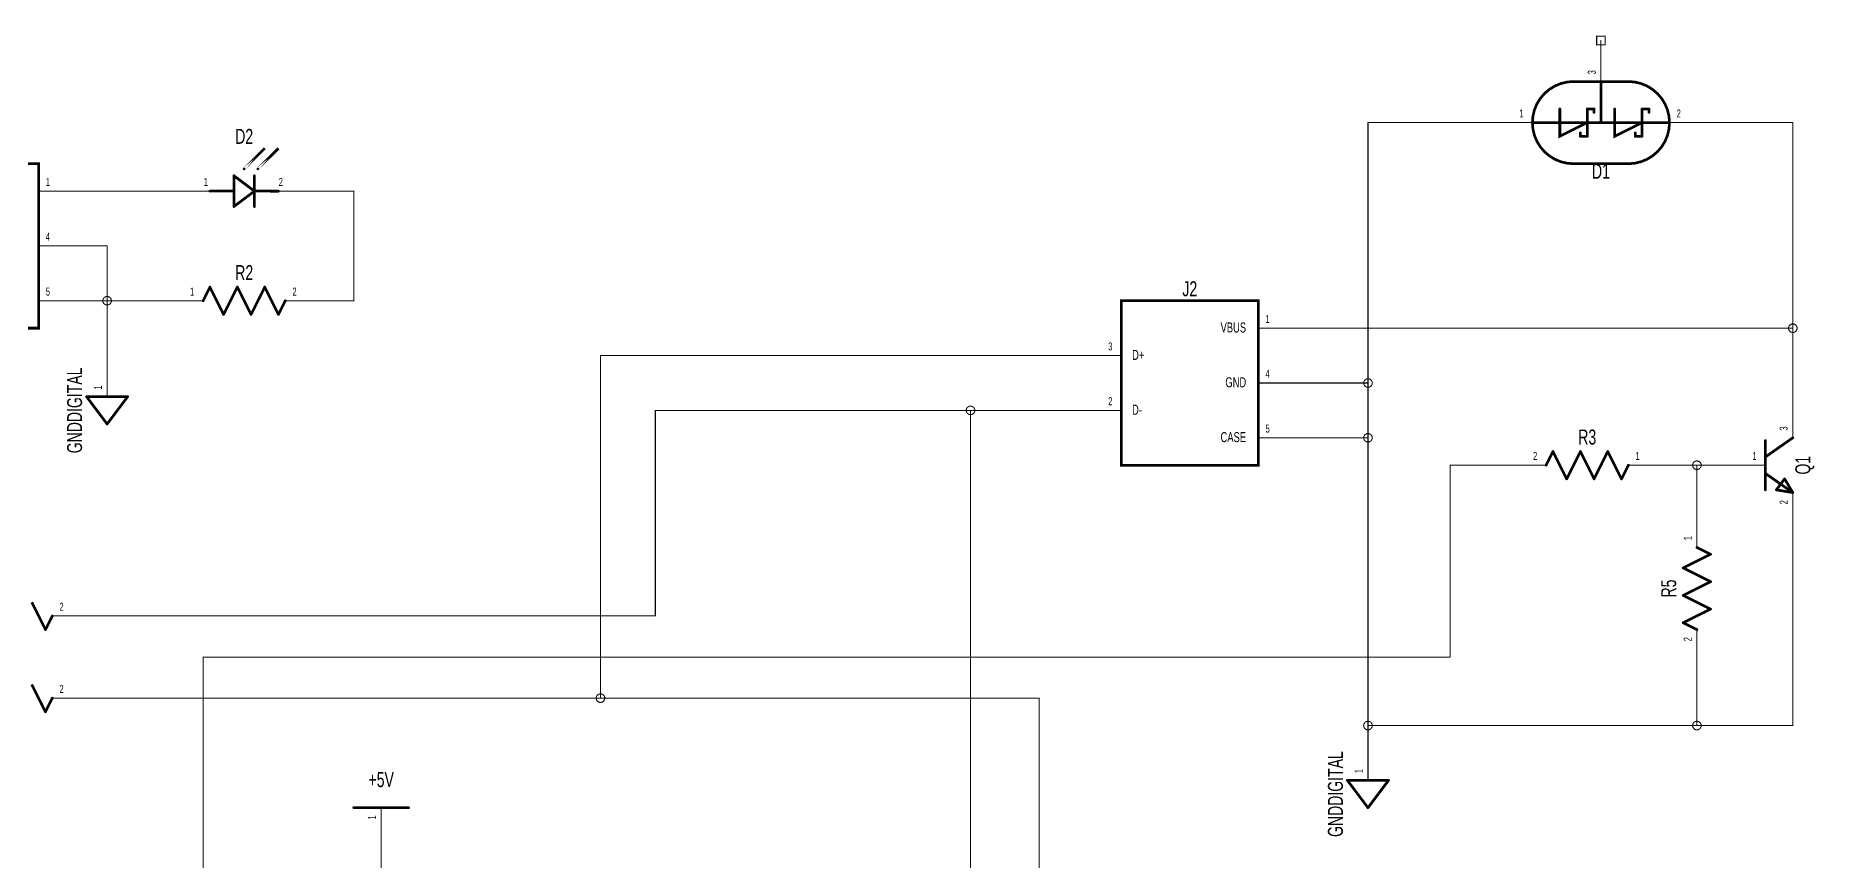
# Model space of a CAD drawing. Extents: x 0 to 18.9, y -0.1 to 8.8.
# Drawn here: x 12.44 to 18.93, y 4.72 to 7.73 of the extents above; entities that cross this region are included whole.
import ezdxf
from ezdxf.enums import TextEntityAlignment as Align

# ---------------------------------------------------------------- set-up
doc = ezdxf.new("R2010")
doc.units = 0
for name, color, linetype in [('Element', 253, 'CONTINUOUS'), ('Net', 50, 'CONTINUOUS'), ('Pin', 50, 'CONTINUOUS')]:
    doc.layers.add(name, color=color, linetype=linetype)

msp = doc.modelspace()

# ---------------------------------------------------------------- linework, layer by layer
at = {"layer": 'Element', "linetype": 'CONTINUOUS', "const_width": 0.0098}
for points in [[(18.05, 7.5591), (18.0265, 7.5572), (18.0036, 7.5517), (17.9819, 7.5427), (17.9618, 7.5304), (17.9439, 7.5151), (17.9286, 7.4972), (17.9163, 7.4772), (17.9073, 7.4554), (17.9018, 7.4325), (17.9, 7.4091), (17.9018, 7.3856), (17.9073, 7.3627), (17.9163, 7.341), (17.9286, 7.3209), (17.9439, 7.303), (17.9618, 7.2877), (17.9819, 7.2754), (18.0036, 7.2664), (18.0265, 7.2609), (18.05, 7.2591)], [(18.25, 7.5591), (18.05, 7.5591)], [(18.15, 7.5091), (18.15, 7.5591)], [(18.25, 7.2591), (18.2735, 7.2609), (18.2964, 7.2664), (18.3181, 7.2754), (18.3382, 7.2877), (18.3561, 7.303), (18.3714, 7.3209), (18.3837, 7.341), (18.3927, 7.3627), (18.3982, 7.3856), (18.4, 7.4091), (18.3982, 7.4325), (18.3927, 7.4554), (18.3837, 7.4772), (18.3714, 7.4972), (18.3561, 7.5151), (18.3382, 7.5304), (18.3181, 7.5427), (18.2964, 7.5517), (18.2735, 7.5572), (18.25, 7.5591)], [(18, 7.4591), (18, 7.3591), (18.1, 7.4091)], [(18.1, 7.4591), (18.1, 7.3591)], [(18.1, 7.4591), (18.125, 7.4591)], [(18.125, 7.4591), (18.125, 7.4466)], [(18.15, 7.4591), (18.15, 7.5091)], [(18.15, 7.4091), (18.15, 7.4591)], [(18.2, 7.4591), (18.2, 7.3591), (18.3, 7.4091)], [(18.3, 7.4591), (18.325, 7.4591)], [(18.3, 7.4591), (18.3, 7.3591)], [(18.325, 7.4591), (18.325, 7.4466)], [(17.9, 7.4091), (17.95, 7.4091)], [(18, 7.4091), (17.95, 7.4091)], [(18, 7.4091), (18.3, 7.4091)], [(18.3, 7.4091), (18.35, 7.4091)], [(18.35, 7.4091), (18.4, 7.4091)], [(18.075, 7.3591), (18.075, 7.3716)], [(18.1, 7.3591), (18.075, 7.3591)], [(18.275, 7.3591), (18.275, 7.3716)], [(18.3, 7.3591), (18.275, 7.3591)], [(13.2, 7.2404), (13.275, 7.3152), (13.2, 7.2404)], [(13.25, 7.2404), (13.325, 7.3152), (13.25, 7.2404)], [(11.95, 7.2591), (12.45, 7.2591), (12.45, 6.6591), (11.95, 6.6591), (11.95, 7.2591)], [(13.2375, 7.1591), (13.1625, 7.2154)], [(13.1625, 7.1029), (13.1625, 7.2154)], [(13.2375, 7.2154), (13.2375, 7.1029)], [(18.25, 7.2591), (18.05, 7.2591)], [(13.075, 7.1591), (13.162, 7.1591)], [(13.1625, 7.1029), (13.2375, 7.1591)], [(13.239, 7.1591), (13.325, 7.159)], [(13.05, 6.7591), (13.075, 6.8091)], [(13.075, 6.8091), (13.125, 6.7091)], [(13.125, 6.7091), (13.175, 6.8091)], [(13.175, 6.8091), (13.225, 6.7091)], [(13.225, 6.7091), (13.275, 6.8091)], [(13.275, 6.8091), (13.325, 6.7091)], [(13.325, 6.7091), (13.35, 6.7591)], [(16.4, 6.7591), (16.9, 6.7591), (16.9, 6.1591), (16.4, 6.1591), (16.4, 6.7591)], [(12.625, 6.4091), (12.775, 6.4091)], [(12.625, 6.4091), (12.7, 6.3091)], [(12.7, 6.3091), (12.775, 6.4091)], [(18.85, 6.2591), (18.75, 6.1891)], [(18.75, 6.2491), (18.75, 6.0691)], [(17.975, 6.2091), (17.95, 6.1591)], [(18.025, 6.1091), (17.975, 6.2091)], [(18.075, 6.2091), (18.025, 6.1091)], [(18.125, 6.1091), (18.075, 6.2091)], [(18.175, 6.2091), (18.125, 6.1091)], [(18.225, 6.1091), (18.175, 6.2091)], [(18.25, 6.1591), (18.225, 6.1091)], [(18.75, 6.1291), (18.85, 6.0591)], [(18.82, 6.1091), (18.79, 6.0691)], [(18.85, 6.0591), (18.82, 6.1091)], [(18.79, 6.0691), (18.85, 6.0591)], [(18.5, 5.8591), (18.55, 5.8341)], [(18.55, 5.8341), (18.45, 5.7841)], [(18.45, 5.7841), (18.55, 5.7341)], [(18.55, 5.7341), (18.45, 5.6841)], [(12.425, 5.6591), (12.475, 5.5591)], [(18.45, 5.6841), (18.55, 5.6341)], [(12.475, 5.5591), (12.5, 5.6091)], [(18.55, 5.6341), (18.45, 5.5841)], [(18.45, 5.5841), (18.5, 5.5591)], [(12.425, 5.3591), (12.475, 5.2591)], [(12.475, 5.2591), (12.5, 5.3091)], [(17.225, 5.0091), (17.375, 5.0091)], [(17.225, 5.0091), (17.3, 4.9091)], [(17.3, 4.9091), (17.375, 5.0091)], [(13.6, 4.9091), (13.8, 4.9091)]]:
    msp.add_lwpolyline(points, dxfattribs=at)
at = {"layer": 'Element', "linetype": 'CONTINUOUS', "const_width": 0.0049}
for points in [[(18.0475, 7.5591, 1), (18.0525, 7.5591, 1), (18.0475, 7.5591, 1)], [(18.0475, 7.5591, 1), (18.0525, 7.5591, 1), (18.0475, 7.5591, 1)], [(18.1475, 7.5591, 1), (18.1525, 7.5591, 1), (18.1475, 7.5591, 1)], [(18.2475, 7.5591, 1), (18.2525, 7.5591, 1), (18.2475, 7.5591, 1)], [(18.2475, 7.5591, 1), (18.2525, 7.5591, 1), (18.2475, 7.5591, 1)], [(17.9975, 7.4591, 1), (18.0025, 7.4591, 1), (17.9975, 7.4591, 1)], [(18.0975, 7.4591, 1), (18.1025, 7.4591, 1), (18.0975, 7.4591, 1)], [(18.0975, 7.4591, 1), (18.1025, 7.4591, 1), (18.0975, 7.4591, 1)], [(18.1225, 7.4591, 1), (18.1275, 7.4591, 1), (18.1225, 7.4591, 1)], [(18.1225, 7.4591, 1), (18.1275, 7.4591, 1), (18.1225, 7.4591, 1)], [(18.1475, 7.5091, 1), (18.1525, 7.5091, 1), (18.1475, 7.5091, 1)], [(18.1475, 7.5091, 1), (18.1525, 7.5091, 1), (18.1475, 7.5091, 1)], [(18.1475, 7.4591, 1), (18.1525, 7.4591, 1), (18.1475, 7.4591, 1)], [(18.1475, 7.4591, 1), (18.1525, 7.4591, 1), (18.1475, 7.4591, 1)], [(18.1975, 7.4591, 1), (18.2025, 7.4591, 1), (18.1975, 7.4591, 1)], [(18.2975, 7.4591, 1), (18.3025, 7.4591, 1), (18.2975, 7.4591, 1)], [(18.2975, 7.4591, 1), (18.3025, 7.4591, 1), (18.2975, 7.4591, 1)], [(18.3225, 7.4591, 1), (18.3275, 7.4591, 1), (18.3225, 7.4591, 1)], [(18.3225, 7.4591, 1), (18.3275, 7.4591, 1), (18.3225, 7.4591, 1)], [(17.8975, 7.4091, 1), (17.9025, 7.4091, 1), (17.8975, 7.4091, 1)], [(17.9475, 7.4091, 1), (17.9525, 7.4091, 1), (17.9475, 7.4091, 1)], [(17.9475, 7.4091, 1), (17.9525, 7.4091, 1), (17.9475, 7.4091, 1)], [(17.9975, 7.4091, 1), (18.0025, 7.4091, 1), (17.9975, 7.4091, 1)], [(17.9975, 7.4091, 1), (18.0025, 7.4091, 1), (17.9975, 7.4091, 1)], [(18.0975, 7.4091, 1), (18.1025, 7.4091, 1), (18.0975, 7.4091, 1)], [(18.1225, 7.4466, 1), (18.1275, 7.4466, 1), (18.1225, 7.4466, 1)], [(18.1475, 7.4091, 1), (18.1525, 7.4091, 1), (18.1475, 7.4091, 1)], [(18.2975, 7.4091, 1), (18.3025, 7.4091, 1), (18.2975, 7.4091, 1)], [(18.2975, 7.4091, 1), (18.3025, 7.4091, 1), (18.2975, 7.4091, 1)], [(18.2975, 7.4091, 1), (18.3025, 7.4091, 1), (18.2975, 7.4091, 1)], [(18.3225, 7.4466, 1), (18.3275, 7.4466, 1), (18.3225, 7.4466, 1)], [(18.3475, 7.4091, 1), (18.3525, 7.4091, 1), (18.3475, 7.4091, 1)], [(18.3475, 7.4091, 1), (18.3525, 7.4091, 1), (18.3475, 7.4091, 1)], [(18.3975, 7.4091, 1), (18.4025, 7.4091, 1), (18.3975, 7.4091, 1)], [(18.0725, 7.3716, 1), (18.0775, 7.3716, 1), (18.0725, 7.3716, 1)], [(18.0725, 7.3591, 1), (18.0775, 7.3591, 1), (18.0725, 7.3591, 1)], [(18.0725, 7.3591, 1), (18.0775, 7.3591, 1), (18.0725, 7.3591, 1)], [(18.0975, 7.3591, 1), (18.1025, 7.3591, 1), (18.0975, 7.3591, 1)], [(18.0975, 7.3591, 1), (18.1025, 7.3591, 1), (18.0975, 7.3591, 1)], [(18.2725, 7.3716, 1), (18.2775, 7.3716, 1), (18.2725, 7.3716, 1)], [(18.2725, 7.3591, 1), (18.2775, 7.3591, 1), (18.2725, 7.3591, 1)], [(18.2725, 7.3591, 1), (18.2775, 7.3591, 1), (18.2725, 7.3591, 1)], [(18.2975, 7.3591, 1), (18.3025, 7.3591, 1), (18.2975, 7.3591, 1)], [(18.2975, 7.3591, 1), (18.3025, 7.3591, 1), (18.2975, 7.3591, 1)], [(13.16, 7.2154, 1), (13.165, 7.2154, 1), (13.16, 7.2154, 1)], [(13.16, 7.2154, 1), (13.165, 7.2154, 1), (13.16, 7.2154, 1)], [(13.1975, 7.2404, 1), (13.2025, 7.2404, 1), (13.1975, 7.2404, 1)], [(13.235, 7.2154, 1), (13.24, 7.2154, 1), (13.235, 7.2154, 1)], [(13.2475, 7.2404, 1), (13.2525, 7.2404, 1), (13.2475, 7.2404, 1)], [(18.0475, 7.2591, 1), (18.0525, 7.2591, 1), (18.0475, 7.2591, 1)], [(18.0475, 7.2591, 1), (18.0525, 7.2591, 1), (18.0475, 7.2591, 1)], [(18.2475, 7.2591, 1), (18.2525, 7.2591, 1), (18.2475, 7.2591, 1)], [(18.2475, 7.2591, 1), (18.2525, 7.2591, 1), (18.2475, 7.2591, 1)], [(13.0725, 7.1591, 1), (13.0775, 7.1591, 1), (13.0725, 7.1591, 1)], [(13.1595, 7.1591, 1), (13.1645, 7.1591, 1), (13.1595, 7.1591, 1)], [(13.235, 7.1591, 1), (13.24, 7.1591, 1), (13.235, 7.1591, 1)], [(13.235, 7.1591, 1), (13.24, 7.1591, 1), (13.235, 7.1591, 1)], [(13.2365, 7.1591, 1), (13.2415, 7.1591, 1), (13.2365, 7.1591, 1)], [(13.3225, 7.159, 1), (13.3275, 7.159, 1), (13.3225, 7.159, 1)], [(13.16, 7.1029, 1), (13.165, 7.1029, 1), (13.16, 7.1029, 1)], [(13.16, 7.1029, 1), (13.165, 7.1029, 1), (13.16, 7.1029, 1)], [(13.235, 7.1029, 1), (13.24, 7.1029, 1), (13.235, 7.1029, 1)], [(13.0475, 6.7591, 1), (13.0525, 6.7591, 1), (13.0475, 6.7591, 1)], [(13.0725, 6.8091, 1), (13.0775, 6.8091, 1), (13.0725, 6.8091, 1)], [(13.0725, 6.8091, 1), (13.0775, 6.8091, 1), (13.0725, 6.8091, 1)], [(13.1725, 6.8091, 1), (13.1775, 6.8091, 1), (13.1725, 6.8091, 1)], [(13.1725, 6.8091, 1), (13.1775, 6.8091, 1), (13.1725, 6.8091, 1)], [(13.2725, 6.8091, 1), (13.2775, 6.8091, 1), (13.2725, 6.8091, 1)], [(13.2725, 6.8091, 1), (13.2775, 6.8091, 1), (13.2725, 6.8091, 1)], [(13.3475, 6.7591, 1), (13.3525, 6.7591, 1), (13.3475, 6.7591, 1)], [(13.1225, 6.7091, 1), (13.1275, 6.7091, 1), (13.1225, 6.7091, 1)], [(13.1225, 6.7091, 1), (13.1275, 6.7091, 1), (13.1225, 6.7091, 1)], [(13.2225, 6.7091, 1), (13.2275, 6.7091, 1), (13.2225, 6.7091, 1)], [(13.2225, 6.7091, 1), (13.2275, 6.7091, 1), (13.2225, 6.7091, 1)], [(13.3225, 6.7091, 1), (13.3275, 6.7091, 1), (13.3225, 6.7091, 1)], [(13.3225, 6.7091, 1), (13.3275, 6.7091, 1), (13.3225, 6.7091, 1)], [(12.6225, 6.4091, 1), (12.6275, 6.4091, 1), (12.6225, 6.4091, 1)], [(12.6225, 6.4091, 1), (12.6275, 6.4091, 1), (12.6225, 6.4091, 1)], [(12.7725, 6.4091, 1), (12.7775, 6.4091, 1), (12.7725, 6.4091, 1)], [(12.7725, 6.4091, 1), (12.7775, 6.4091, 1), (12.7725, 6.4091, 1)], [(12.6975, 6.3091, 1), (12.7025, 6.3091, 1), (12.6975, 6.3091, 1)], [(12.6975, 6.3091, 1), (12.7025, 6.3091, 1), (12.6975, 6.3091, 1)], [(18.7475, 6.2491, 1), (18.7525, 6.2491, 1), (18.7475, 6.2491, 1)], [(18.8475, 6.2591, 1), (18.8525, 6.2591, 1), (18.8475, 6.2591, 1)], [(17.9725, 6.2091, 1), (17.9775, 6.2091, 1), (17.9725, 6.2091, 1)], [(17.9725, 6.2091, 1), (17.9775, 6.2091, 1), (17.9725, 6.2091, 1)], [(18.0725, 6.2091, 1), (18.0775, 6.2091, 1), (18.0725, 6.2091, 1)], [(18.0725, 6.2091, 1), (18.0775, 6.2091, 1), (18.0725, 6.2091, 1)], [(18.1725, 6.2091, 1), (18.1775, 6.2091, 1), (18.1725, 6.2091, 1)], [(18.1725, 6.2091, 1), (18.1775, 6.2091, 1), (18.1725, 6.2091, 1)], [(18.7475, 6.1891, 1), (18.7525, 6.1891, 1), (18.7475, 6.1891, 1)], [(17.9475, 6.1591, 1), (17.9525, 6.1591, 1), (17.9475, 6.1591, 1)], [(18.0225, 6.1091, 1), (18.0275, 6.1091, 1), (18.0225, 6.1091, 1)], [(18.0225, 6.1091, 1), (18.0275, 6.1091, 1), (18.0225, 6.1091, 1)], [(18.1225, 6.1091, 1), (18.1275, 6.1091, 1), (18.1225, 6.1091, 1)], [(18.1225, 6.1091, 1), (18.1275, 6.1091, 1), (18.1225, 6.1091, 1)], [(18.2225, 6.1091, 1), (18.2275, 6.1091, 1), (18.2225, 6.1091, 1)], [(18.2225, 6.1091, 1), (18.2275, 6.1091, 1), (18.2225, 6.1091, 1)], [(18.2475, 6.1591, 1), (18.2525, 6.1591, 1), (18.2475, 6.1591, 1)], [(18.7475, 6.1291, 1), (18.7525, 6.1291, 1), (18.7475, 6.1291, 1)], [(18.8175, 6.1091, 1), (18.8225, 6.1091, 1), (18.8175, 6.1091, 1)], [(18.8175, 6.1091, 1), (18.8225, 6.1091, 1), (18.8175, 6.1091, 1)], [(18.7475, 6.0691, 1), (18.7525, 6.0691, 1), (18.7475, 6.0691, 1)], [(18.7875, 6.0691, 1), (18.7925, 6.0691, 1), (18.7875, 6.0691, 1)], [(18.7875, 6.0691, 1), (18.7925, 6.0691, 1), (18.7875, 6.0691, 1)], [(18.8475, 6.0591, 1), (18.8525, 6.0591, 1), (18.8475, 6.0591, 1)], [(18.8475, 6.0591, 1), (18.8525, 6.0591, 1), (18.8475, 6.0591, 1)], [(18.8475, 6.0591, 1), (18.8525, 6.0591, 1), (18.8475, 6.0591, 1)], [(18.4975, 5.8591, 1), (18.5025, 5.8591, 1), (18.4975, 5.8591, 1)], [(18.4475, 5.7841, 1), (18.4525, 5.7841, 1), (18.4475, 5.7841, 1)], [(18.4475, 5.7841, 1), (18.4525, 5.7841, 1), (18.4475, 5.7841, 1)], [(18.5475, 5.8341, 1), (18.5525, 5.8341, 1), (18.5475, 5.8341, 1)], [(18.5475, 5.8341, 1), (18.5525, 5.8341, 1), (18.5475, 5.8341, 1)], [(18.5475, 5.7341, 1), (18.5525, 5.7341, 1), (18.5475, 5.7341, 1)], [(18.5475, 5.7341, 1), (18.5525, 5.7341, 1), (18.5475, 5.7341, 1)], [(18.4475, 5.6841, 1), (18.4525, 5.6841, 1), (18.4475, 5.6841, 1)], [(18.4475, 5.6841, 1), (18.4525, 5.6841, 1), (18.4475, 5.6841, 1)], [(12.4975, 5.6091, 1), (12.5025, 5.6091, 1), (12.4975, 5.6091, 1)], [(18.4475, 5.5841, 1), (18.4525, 5.5841, 1), (18.4475, 5.5841, 1)], [(18.4475, 5.5841, 1), (18.4525, 5.5841, 1), (18.4475, 5.5841, 1)], [(18.5475, 5.6341, 1), (18.5525, 5.6341, 1), (18.5475, 5.6341, 1)], [(18.5475, 5.6341, 1), (18.5525, 5.6341, 1), (18.5475, 5.6341, 1)], [(12.4725, 5.5591, 1), (12.4775, 5.5591, 1), (12.4725, 5.5591, 1)], [(12.4725, 5.5591, 1), (12.4775, 5.5591, 1), (12.4725, 5.5591, 1)], [(18.4975, 5.5591, 1), (18.5025, 5.5591, 1), (18.4975, 5.5591, 1)], [(12.4725, 5.2591, 1), (12.4775, 5.2591, 1), (12.4725, 5.2591, 1)], [(12.4725, 5.2591, 1), (12.4775, 5.2591, 1), (12.4725, 5.2591, 1)], [(12.4975, 5.3091, 1), (12.5025, 5.3091, 1), (12.4975, 5.3091, 1)], [(17.2225, 5.0091, 1), (17.2275, 5.0091, 1), (17.2225, 5.0091, 1)], [(17.2225, 5.0091, 1), (17.2275, 5.0091, 1), (17.2225, 5.0091, 1)], [(17.3725, 5.0091, 1), (17.3775, 5.0091, 1), (17.3725, 5.0091, 1)], [(17.3725, 5.0091, 1), (17.3775, 5.0091, 1), (17.3725, 5.0091, 1)], [(13.5975, 4.9091, 1), (13.6025, 4.9091, 1), (13.5975, 4.9091, 1)], [(13.7975, 4.9091, 1), (13.8025, 4.9091, 1), (13.7975, 4.9091, 1)], [(17.2975, 4.9091, 1), (17.3025, 4.9091, 1), (17.2975, 4.9091, 1)], [(17.2975, 4.9091, 1), (17.3025, 4.9091, 1), (17.2975, 4.9091, 1)]]:
    msp.add_lwpolyline(points, format="xyb", dxfattribs=at)
at = {"layer": 'Net', "linetype": 'CONTINUOUS', "const_width": 0.002}
for points in [[(17.299, 7.4091, 1), (17.301, 7.4091, 1), (17.299, 7.4091, 1)], [(17.299, 7.4091, 1), (17.301, 7.4091, 1), (17.299, 7.4091, 1)], [(17.749, 7.4091, 1), (17.751, 7.4091, 1), (17.749, 7.4091, 1)], [(18.549, 7.4091, 1), (18.551, 7.4091, 1), (18.549, 7.4091, 1)], [(18.849, 7.4091, 1), (18.851, 7.4091, 1), (18.849, 7.4091, 1)], [(18.849, 7.4091, 1), (18.851, 7.4091, 1), (18.849, 7.4091, 1)], [(12.599, 7.1591, 1), (12.601, 7.1591, 1), (12.599, 7.1591, 1)], [(12.949, 7.1591, 1), (12.951, 7.1591, 1), (12.949, 7.1591, 1)], [(13.449, 7.1591, 1), (13.451, 7.1591, 1), (13.449, 7.1591, 1)], [(13.599, 7.1591, 1), (13.601, 7.1591, 1), (13.599, 7.1591, 1)], [(13.599, 7.1591, 1), (13.601, 7.1591, 1), (13.599, 7.1591, 1)], [(12.599, 6.9591, 1), (12.601, 6.9591, 1), (12.599, 6.9591, 1)], [(12.699, 6.9591, 1), (12.701, 6.9591, 1), (12.699, 6.9591, 1)], [(12.699, 6.9591, 1), (12.701, 6.9591, 1), (12.699, 6.9591, 1)], [(12.599, 6.7591, 1), (12.601, 6.7591, 1), (12.599, 6.7591, 1)], [(12.6833, 6.7591, 1), (12.6852, 6.7591, 1), (12.6833, 6.7591, 1)], [(12.6833, 6.7591, 1), (12.6852, 6.7591, 1), (12.6833, 6.7591, 1)], [(12.699, 6.7591, 1), (12.701, 6.7591, 1), (12.699, 6.7591, 1)], [(12.699, 6.7591, 1), (12.701, 6.7591, 1), (12.699, 6.7591, 1)], [(12.899, 6.7591, 1), (12.901, 6.7591, 1), (12.899, 6.7591, 1)], [(13.499, 6.7591, 1), (13.501, 6.7591, 1), (13.499, 6.7591, 1)], [(13.599, 6.7591, 1), (13.601, 6.7591, 1), (13.599, 6.7591, 1)], [(13.599, 6.7591, 1), (13.601, 6.7591, 1), (13.599, 6.7591, 1)], [(17.049, 6.6591, 1), (17.051, 6.6591, 1), (17.049, 6.6591, 1)], [(18.8333, 6.6591, 1), (18.8352, 6.6591, 1), (18.8333, 6.6591, 1)], [(18.849, 6.6591, 1), (18.851, 6.6591, 1), (18.849, 6.6591, 1)], [(18.849, 6.6591, 1), (18.851, 6.6591, 1), (18.849, 6.6591, 1)], [(18.849, 6.6591, 1), (18.851, 6.6591, 1), (18.849, 6.6591, 1)], [(12.699, 6.5591, 1), (12.701, 6.5591, 1), (12.699, 6.5591, 1)], [(14.499, 6.5591, 1), (14.501, 6.5591, 1), (14.499, 6.5591, 1)], [(14.499, 6.5591, 1), (14.501, 6.5591, 1), (14.499, 6.5591, 1)], [(16.249, 6.5591, 1), (16.251, 6.5591, 1), (16.249, 6.5591, 1)], [(17.049, 6.4591, 1), (17.051, 6.4591, 1), (17.049, 6.4591, 1)], [(17.2833, 6.4591, 1), (17.2852, 6.4591, 1), (17.2833, 6.4591, 1)], [(17.299, 6.4591, 1), (17.301, 6.4591, 1), (17.299, 6.4591, 1)], [(14.699, 6.3591, 1), (14.701, 6.3591, 1), (14.699, 6.3591, 1)], [(14.699, 6.3591, 1), (14.701, 6.3591, 1), (14.699, 6.3591, 1)], [(15.8333, 6.3591, 1), (15.8352, 6.3591, 1), (15.8333, 6.3591, 1)], [(15.849, 6.3591, 1), (15.851, 6.3591, 1), (15.849, 6.3591, 1)], [(16.249, 6.3591, 1), (16.251, 6.3591, 1), (16.249, 6.3591, 1)], [(18.849, 6.4091, 1), (18.851, 6.4091, 1), (18.849, 6.4091, 1)], [(17.049, 6.2591, 1), (17.051, 6.2591, 1), (17.049, 6.2591, 1)], [(17.2833, 6.2591, 1), (17.2852, 6.2591, 1), (17.2833, 6.2591, 1)], [(17.299, 6.2591, 1), (17.301, 6.2591, 1), (17.299, 6.2591, 1)], [(17.599, 6.1591, 1), (17.601, 6.1591, 1), (17.599, 6.1591, 1)], [(17.599, 6.1591, 1), (17.601, 6.1591, 1), (17.599, 6.1591, 1)], [(17.799, 6.1591, 1), (17.801, 6.1591, 1), (17.799, 6.1591, 1)], [(18.399, 6.1591, 1), (18.401, 6.1591, 1), (18.399, 6.1591, 1)], [(18.4833, 6.1591, 1), (18.4852, 6.1591, 1), (18.4833, 6.1591, 1)], [(18.499, 6.1591, 1), (18.501, 6.1591, 1), (18.499, 6.1591, 1)], [(18.499, 6.1591, 1), (18.501, 6.1591, 1), (18.499, 6.1591, 1)], [(18.499, 6.1591, 1), (18.501, 6.1591, 1), (18.499, 6.1591, 1)], [(18.599, 6.1591, 1), (18.601, 6.1591, 1), (18.599, 6.1591, 1)], [(18.499, 6.0091, 1), (18.501, 6.0091, 1), (18.499, 6.0091, 1)], [(18.849, 5.9091, 1), (18.851, 5.9091, 1), (18.849, 5.9091, 1)], [(12.649, 5.6091, 1), (12.651, 5.6091, 1), (12.649, 5.6091, 1)], [(14.699, 5.6091, 1), (14.701, 5.6091, 1), (14.699, 5.6091, 1)], [(14.699, 5.6091, 1), (14.701, 5.6091, 1), (14.699, 5.6091, 1)], [(13.049, 5.4591, 1), (13.051, 5.4591, 1), (13.049, 5.4591, 1)], [(13.049, 5.4591, 1), (13.051, 5.4591, 1), (13.049, 5.4591, 1)], [(17.599, 5.4591, 1), (17.601, 5.4591, 1), (17.599, 5.4591, 1)], [(17.599, 5.4591, 1), (17.601, 5.4591, 1), (17.599, 5.4591, 1)], [(18.499, 5.4091, 1), (18.501, 5.4091, 1), (18.499, 5.4091, 1)], [(12.649, 5.3091, 1), (12.651, 5.3091, 1), (12.649, 5.3091, 1)], [(14.4833, 5.3091, 1), (14.4852, 5.3091, 1), (14.4833, 5.3091, 1)], [(14.499, 5.3091, 1), (14.501, 5.3091, 1), (14.499, 5.3091, 1)], [(14.499, 5.3091, 1), (14.501, 5.3091, 1), (14.499, 5.3091, 1)], [(14.499, 5.3091, 1), (14.501, 5.3091, 1), (14.499, 5.3091, 1)], [(14.499, 5.3091, 1), (14.501, 5.3091, 1), (14.499, 5.3091, 1)], [(14.499, 5.3091, 1), (14.501, 5.3091, 1), (14.499, 5.3091, 1)], [(16.099, 5.3091, 1), (16.101, 5.3091, 1), (16.099, 5.3091, 1)], [(16.099, 5.3091, 1), (16.101, 5.3091, 1), (16.099, 5.3091, 1)], [(17.2833, 5.2091, 1), (17.2852, 5.2091, 1), (17.2833, 5.2091, 1)], [(17.299, 5.2091, 1), (17.301, 5.2091, 1), (17.299, 5.2091, 1)], [(18.4833, 5.2091, 1), (18.4852, 5.2091, 1), (18.4833, 5.2091, 1)], [(18.499, 5.2091, 1), (18.501, 5.2091, 1), (18.499, 5.2091, 1)], [(18.849, 5.2091, 1), (18.851, 5.2091, 1), (18.849, 5.2091, 1)], [(18.849, 5.2091, 1), (18.851, 5.2091, 1), (18.849, 5.2091, 1)], [(17.299, 5.1591, 1), (17.301, 5.1591, 1), (17.299, 5.1591, 1)], [(13.699, 4.7591, 1), (13.701, 4.7591, 1), (13.699, 4.7591, 1)]]:
    msp.add_lwpolyline(points, format="xyb", dxfattribs=at)
at = {"layer": 'Net', "linetype": 'CONTINUOUS', "const_width": 0.0039}
for points in [[(17.75, 7.4091), (17.3, 7.4091)], [(17.3, 7.4091), (17.3, 5.1591)], [(18.55, 7.4091), (18.85, 7.4091)], [(18.85, 7.4091), (18.85, 6.6591)], [(12.6, 7.1591), (12.95, 7.1591)], [(13.45, 7.1591), (13.6, 7.1591)], [(13.6, 7.1591), (13.6, 6.7591)], [(12.6, 6.9591), (12.7, 6.9591)], [(12.7, 6.9591), (12.7, 6.5591)], [(12.6, 6.7591), (12.7, 6.7591)], [(12.6843, 6.7591), (12.685, 6.7542), (12.6873, 6.7498), (12.6907, 6.7463), (12.6951, 6.7441), (12.7, 6.7433), (12.7049, 6.7441), (12.7093, 6.7463), (12.7127, 6.7498), (12.715, 6.7542), (12.7157, 6.7591), (12.715, 6.7639), (12.7127, 6.7683), (12.7093, 6.7718), (12.7049, 6.774), (12.7, 6.7748), (12.6951, 6.774), (12.6907, 6.7718), (12.6873, 6.7683), (12.685, 6.7639), (12.6843, 6.7591)], [(12.6843, 6.7591), (12.685, 6.7542), (12.6873, 6.7498), (12.6907, 6.7463), (12.6951, 6.7441), (12.7, 6.7433), (12.7049, 6.7441), (12.7093, 6.7463), (12.7127, 6.7498), (12.715, 6.7542), (12.7157, 6.7591), (12.715, 6.7639), (12.7127, 6.7683), (12.7093, 6.7718), (12.7049, 6.774), (12.7, 6.7748), (12.6951, 6.774), (12.6907, 6.7718), (12.6873, 6.7683), (12.685, 6.7639), (12.6843, 6.7591)], [(12.9, 6.7591), (12.7, 6.7591)], [(13.6, 6.7591), (13.5, 6.7591)], [(18.85, 6.6591), (17.05, 6.6591)], [(18.8343, 6.6591), (18.835, 6.6542), (18.8373, 6.6498), (18.8407, 6.6463), (18.8451, 6.6441), (18.85, 6.6433), (18.8549, 6.6441), (18.8593, 6.6463), (18.8627, 6.6498), (18.865, 6.6542), (18.8657, 6.6591), (18.865, 6.6639), (18.8627, 6.6683), (18.8593, 6.6718), (18.8549, 6.674), (18.85, 6.6748), (18.8451, 6.674), (18.8407, 6.6718), (18.8373, 6.6683), (18.835, 6.6639), (18.8343, 6.6591)], [(18.85, 6.4091), (18.85, 6.6591)], [(14.5, 5.3091), (14.5, 6.5591)], [(14.5, 6.5591), (16.25, 6.5591)], [(17.05, 6.4591), (17.3, 6.4591)], [(17.2843, 6.4591), (17.285, 6.4542), (17.2873, 6.4498), (17.2907, 6.4463), (17.2951, 6.4441), (17.3, 6.4433), (17.3049, 6.4441), (17.3093, 6.4463), (17.3127, 6.4498), (17.315, 6.4542), (17.3157, 6.4591), (17.315, 6.4639), (17.3127, 6.4683), (17.3093, 6.4718), (17.3049, 6.474), (17.3, 6.4748), (17.2951, 6.474), (17.2907, 6.4718), (17.2873, 6.4683), (17.285, 6.4639), (17.2843, 6.4591)], [(14.7, 5.6091), (14.7, 6.3591)], [(14.7, 6.3591), (16.25, 6.3591)], [(15.8343, 6.3591), (15.835, 6.3542), (15.8373, 6.3498), (15.8407, 6.3463), (15.8451, 6.3441), (15.85, 6.3433), (15.8549, 6.3441), (15.8593, 6.3463), (15.8627, 6.3498), (15.865, 6.3542), (15.8657, 6.3591), (15.865, 6.3639), (15.8627, 6.3683), (15.8593, 6.3718), (15.8549, 6.374), (15.85, 6.3748), (15.8451, 6.374), (15.8407, 6.3718), (15.8373, 6.3683), (15.835, 6.3639), (15.8343, 6.3591)], [(15.85, 3.2591), (15.85, 6.3591)], [(17.05, 6.2591), (17.3, 6.2591)], [(17.2843, 6.2591), (17.285, 6.2542), (17.2873, 6.2498), (17.2907, 6.2463), (17.2951, 6.2441), (17.3, 6.2433), (17.3049, 6.2441), (17.3093, 6.2463), (17.3127, 6.2498), (17.315, 6.2542), (17.3157, 6.2591), (17.315, 6.2639), (17.3127, 6.2683), (17.3093, 6.2718), (17.3049, 6.274), (17.3, 6.2748), (17.2951, 6.274), (17.2907, 6.2718), (17.2873, 6.2683), (17.285, 6.2639), (17.2843, 6.2591)], [(18.4843, 6.1591), (18.485, 6.1542), (18.4873, 6.1498), (18.4907, 6.1463), (18.4951, 6.1441), (18.5, 6.1433), (18.5049, 6.1441), (18.5093, 6.1463), (18.5127, 6.1498), (18.515, 6.1542), (18.5157, 6.1591), (18.515, 6.1639), (18.5127, 6.1683), (18.5093, 6.1718), (18.5049, 6.174), (18.5, 6.1748), (18.4951, 6.174), (18.4907, 6.1718), (18.4873, 6.1683), (18.485, 6.1639), (18.4843, 6.1591)], [(17.8, 6.1591), (17.6, 6.1591)], [(17.6, 6.1591), (17.6, 5.4591)], [(18.4, 6.1591), (18.5, 6.1591)], [(18.5, 6.0091), (18.5, 6.1591)], [(18.5, 6.1591), (18.6, 6.1591)], [(18.85, 5.9091), (18.85, 5.2091)], [(12.65, 5.6091), (14.7, 5.6091)], [(17.6, 5.4591), (13.05, 5.4591)], [(13.05, 5.4591), (13.05, 4.6591)], [(18.5, 5.4091), (18.5, 5.2091)], [(14.4843, 5.3091), (14.485, 5.3042), (14.4873, 5.2998), (14.4907, 5.2963), (14.4951, 5.2941), (14.5, 5.2933), (14.5049, 5.2941), (14.5093, 5.2963), (14.5127, 5.2998), (14.515, 5.3042), (14.5157, 5.3091), (14.515, 5.3139), (14.5127, 5.3183), (14.5093, 5.3218), (14.5049, 5.324), (14.5, 5.3248), (14.4951, 5.324), (14.4907, 5.3218), (14.4873, 5.3183), (14.485, 5.3139), (14.4843, 5.3091)], [(12.65, 5.3091), (14.5, 5.3091)], [(16.1, 5.3091), (14.5, 5.3091)], [(14.5, 5.3091), (14.5, 5.3091)], [(14.5, 5.3091), (14.5, 5.3091)], [(16.1, 2.5591), (16.1, 5.3091)], [(17.2843, 5.2091), (17.285, 5.2042), (17.2873, 5.1998), (17.2907, 5.1963), (17.2951, 5.1941), (17.3, 5.1933), (17.3049, 5.1941), (17.3093, 5.1963), (17.3127, 5.1998), (17.315, 5.2042), (17.3157, 5.2091), (17.315, 5.2139), (17.3127, 5.2183), (17.3093, 5.2218), (17.3049, 5.224), (17.3, 5.2248), (17.2951, 5.224), (17.2907, 5.2218), (17.2873, 5.2183), (17.285, 5.2139), (17.2843, 5.2091)], [(18.85, 5.2091), (17.3, 5.2091)], [(18.4843, 5.2091), (18.485, 5.2042), (18.4873, 5.1998), (18.4907, 5.1963), (18.4951, 5.1941), (18.5, 5.1933), (18.5049, 5.1941), (18.5093, 5.1963), (18.5127, 5.1998), (18.515, 5.2042), (18.5157, 5.2091), (18.515, 5.2139), (18.5127, 5.2183), (18.5093, 5.2218), (18.5049, 5.224), (18.5, 5.2248), (18.4951, 5.224), (18.4907, 5.2218), (18.4873, 5.2183), (18.485, 5.2139), (18.4843, 5.2091)], [(13.7, 4.7591), (13.7, 4.6591)]]:
    msp.add_lwpolyline(points, dxfattribs=at)
at = {"layer": 'Pin', "linetype": 'CONTINUOUS', "const_width": 0.0039}
for points in [[(18.1343, 7.7248), (18.1657, 7.7248), (18.1657, 7.6933), (18.1343, 7.6933), (18.1343, 7.7248)], [(18.15, 7.5591), (18.15, 7.7091)], [(17.9, 7.4091), (17.75, 7.4091)], [(18.4, 7.4091), (18.55, 7.4091)], [(12.45, 7.1591), (12.6, 7.1591)], [(13.1, 7.1591), (12.95, 7.1591)], [(13.3, 7.1591), (13.45, 7.1591)], [(12.45, 6.9591), (12.6, 6.9591)], [(12.45, 6.7591), (12.6, 6.7591)], [(13.05, 6.7591), (12.9, 6.7591)], [(13.35, 6.7591), (13.5, 6.7591)], [(16.9, 6.6591), (17.05, 6.6591)], [(12.7, 6.4091), (12.7, 6.5591)], [(16.4, 6.5591), (16.25, 6.5591)], [(16.9, 6.4591), (17.05, 6.4591)], [(16.4, 6.3591), (16.25, 6.3591)], [(18.85, 6.2591), (18.85, 6.4091)], [(16.9, 6.2591), (17.05, 6.2591)], [(17.95, 6.1591), (17.8, 6.1591)], [(18.25, 6.1591), (18.4, 6.1591)], [(18.75, 6.1591), (18.6, 6.1591)], [(18.85, 6.0591), (18.85, 5.9091)], [(18.5, 5.8591), (18.5, 6.0091)], [(12.5, 5.6091), (12.65, 5.6091)], [(18.5, 5.5591), (18.5, 5.4091)], [(12.5, 5.3091), (12.65, 5.3091)], [(17.3, 5.0091), (17.3, 5.1591)], [(13.7, 4.9091), (13.7, 4.7591)]]:
    msp.add_lwpolyline(points, dxfattribs=at)
at = {"layer": 'Pin', "linetype": 'CONTINUOUS', "const_width": 0.002}
for points in [[(18.149, 7.7091, 1), (18.151, 7.7091, 1), (18.149, 7.7091, 1)], [(18.149, 7.5591, 1), (18.151, 7.5591, 1), (18.149, 7.5591, 1)], [(17.749, 7.4091, 1), (17.751, 7.4091, 1), (17.749, 7.4091, 1)], [(17.899, 7.4091, 1), (17.901, 7.4091, 1), (17.899, 7.4091, 1)], [(18.399, 7.4091, 1), (18.401, 7.4091, 1), (18.399, 7.4091, 1)], [(18.549, 7.4091, 1), (18.551, 7.4091, 1), (18.549, 7.4091, 1)], [(12.449, 7.1591, 1), (12.451, 7.1591, 1), (12.449, 7.1591, 1)], [(12.599, 7.1591, 1), (12.601, 7.1591, 1), (12.599, 7.1591, 1)], [(12.949, 7.1591, 1), (12.951, 7.1591, 1), (12.949, 7.1591, 1)], [(13.099, 7.1591, 1), (13.101, 7.1591, 1), (13.099, 7.1591, 1)], [(13.299, 7.1591, 1), (13.301, 7.1591, 1), (13.299, 7.1591, 1)], [(13.449, 7.1591, 1), (13.451, 7.1591, 1), (13.449, 7.1591, 1)], [(12.449, 6.9591, 1), (12.451, 6.9591, 1), (12.449, 6.9591, 1)], [(12.599, 6.9591, 1), (12.601, 6.9591, 1), (12.599, 6.9591, 1)], [(12.449, 6.7591, 1), (12.451, 6.7591, 1), (12.449, 6.7591, 1)], [(12.599, 6.7591, 1), (12.601, 6.7591, 1), (12.599, 6.7591, 1)], [(12.899, 6.7591, 1), (12.901, 6.7591, 1), (12.899, 6.7591, 1)], [(13.049, 6.7591, 1), (13.051, 6.7591, 1), (13.049, 6.7591, 1)], [(13.349, 6.7591, 1), (13.351, 6.7591, 1), (13.349, 6.7591, 1)], [(13.499, 6.7591, 1), (13.501, 6.7591, 1), (13.499, 6.7591, 1)], [(16.899, 6.6591, 1), (16.901, 6.6591, 1), (16.899, 6.6591, 1)], [(17.049, 6.6591, 1), (17.051, 6.6591, 1), (17.049, 6.6591, 1)], [(12.699, 6.5591, 1), (12.701, 6.5591, 1), (12.699, 6.5591, 1)], [(16.249, 6.5591, 1), (16.251, 6.5591, 1), (16.249, 6.5591, 1)], [(16.399, 6.5591, 1), (16.401, 6.5591, 1), (16.399, 6.5591, 1)], [(16.899, 6.4591, 1), (16.901, 6.4591, 1), (16.899, 6.4591, 1)], [(17.049, 6.4591, 1), (17.051, 6.4591, 1), (17.049, 6.4591, 1)], [(12.699, 6.4091, 1), (12.701, 6.4091, 1), (12.699, 6.4091, 1)], [(16.249, 6.3591, 1), (16.251, 6.3591, 1), (16.249, 6.3591, 1)], [(16.399, 6.3591, 1), (16.401, 6.3591, 1), (16.399, 6.3591, 1)], [(18.849, 6.4091, 1), (18.851, 6.4091, 1), (18.849, 6.4091, 1)], [(16.899, 6.2591, 1), (16.901, 6.2591, 1), (16.899, 6.2591, 1)], [(17.049, 6.2591, 1), (17.051, 6.2591, 1), (17.049, 6.2591, 1)], [(18.849, 6.2591, 1), (18.851, 6.2591, 1), (18.849, 6.2591, 1)], [(17.799, 6.1591, 1), (17.801, 6.1591, 1), (17.799, 6.1591, 1)], [(17.949, 6.1591, 1), (17.951, 6.1591, 1), (17.949, 6.1591, 1)], [(18.249, 6.1591, 1), (18.251, 6.1591, 1), (18.249, 6.1591, 1)], [(18.399, 6.1591, 1), (18.401, 6.1591, 1), (18.399, 6.1591, 1)], [(18.599, 6.1591, 1), (18.601, 6.1591, 1), (18.599, 6.1591, 1)], [(18.749, 6.1591, 1), (18.751, 6.1591, 1), (18.749, 6.1591, 1)], [(18.849, 6.0591, 1), (18.851, 6.0591, 1), (18.849, 6.0591, 1)], [(18.499, 6.0091, 1), (18.501, 6.0091, 1), (18.499, 6.0091, 1)], [(18.849, 5.9091, 1), (18.851, 5.9091, 1), (18.849, 5.9091, 1)], [(18.499, 5.8591, 1), (18.501, 5.8591, 1), (18.499, 5.8591, 1)], [(12.499, 5.6091, 1), (12.501, 5.6091, 1), (12.499, 5.6091, 1)], [(12.649, 5.6091, 1), (12.651, 5.6091, 1), (12.649, 5.6091, 1)], [(18.499, 5.5591, 1), (18.501, 5.5591, 1), (18.499, 5.5591, 1)], [(18.499, 5.4091, 1), (18.501, 5.4091, 1), (18.499, 5.4091, 1)], [(12.499, 5.3091, 1), (12.501, 5.3091, 1), (12.499, 5.3091, 1)], [(12.649, 5.3091, 1), (12.651, 5.3091, 1), (12.649, 5.3091, 1)], [(17.299, 5.1591, 1), (17.301, 5.1591, 1), (17.299, 5.1591, 1)], [(17.299, 5.0091, 1), (17.301, 5.0091, 1), (17.299, 5.0091, 1)], [(13.699, 4.9091, 1), (13.701, 4.9091, 1), (13.699, 4.9091, 1)], [(13.699, 4.7591, 1), (13.701, 4.7591, 1), (13.699, 4.7591, 1)]]:
    msp.add_lwpolyline(points, format="xyb", dxfattribs=at)

# ---------------------------------------------------------------- texts
at = {"layer": 'Element', "width": 0.7}
for s, p in [('D2', (13.2, 7.3152)), ('R2', (13.2, 6.8181)), ('J2', (16.65, 6.7591)), ('R3', (18.1, 6.2181)), ('+5V', (13.7, 4.9681))]:
    msp.add_text(s, height=0.0547, dxfattribs=at).set_placement(p, align=Align.BOTTOM_CENTER)
msp.add_text('D1', height=0.0547, dxfattribs=at).set_placement((18.15, 7.2591), align=Align.TOP_CENTER)
for s, p in [('GNDDIGITAL', (12.625, 6.3591)), ('R5', (18.4409, 5.7091)), ('GNDDIGITAL', (17.225, 4.9591))]:
    msp.add_text(s, height=0.0547, rotation=90, dxfattribs=at).set_placement(p, align=Align.BOTTOM_CENTER)
msp.add_text('Q1', height=0.0547, rotation=90, dxfattribs=at).set_placement((18.8591, 6.1591), align=Align.TOP_CENTER)
at = {"layer": 'Pin', "width": 0.7}
for s, p in [('3', (18.1019, 7.5853)), ('1', (12.6519, 6.4353)), ('3', (18.8019, 6.2853)), ('2', (18.8019, 6.0164)), ('1', (18.4519, 5.8853)), ('2', (18.4519, 5.5164)), ('1', (17.2519, 5.0353)), ('1', (13.6519, 4.8664))]:
    msp.add_text(s, height=0.0292, rotation=90, dxfattribs=at).set_placement(p, align=Align.TOP_LEFT)
for s, height, p in [('1', 0.0292, (17.8524, 7.4572)), ('2', 0.0292, (18.4262, 7.4572)), ('1', 0.0292, (12.4762, 7.2072)), ('1', 0.0292, (13.0524, 7.2072)), ('2', 0.0292, (13.3262, 7.2072)), ('4', 0.0292, (12.4762, 7.0072)), ('5', 0.0292, (12.4762, 6.8072)), ('1', 0.0292, (13.0024, 6.8072)), ('2', 0.0292, (13.3762, 6.8072)), ('1', 0.0292, (16.9262, 6.7072)), ('VBUS', 0.0365, (16.7622, 6.6798)), ('3', 0.0292, (16.3524, 6.6072)), ('D+', 0.0365, (16.4394, 6.5798)), ('4', 0.0292, (16.9262, 6.5072)), ('GND', 0.0365, (16.7797, 6.4798)), ('2', 0.0292, (16.3524, 6.4072)), ('D-', 0.0365, (16.4394, 6.3798)), ('5', 0.0292, (16.9262, 6.3072)), ('CASE', 0.0365, (16.7622, 6.2798)), ('2', 0.0292, (17.9024, 6.2072)), ('1', 0.0292, (18.2762, 6.2072)), ('1', 0.0292, (18.7024, 6.2072)), ('2', 0.0292, (12.5262, 5.6572)), ('2', 0.0292, (12.5262, 5.3572))]:
    msp.add_text(s, height=height, dxfattribs=at).set_placement(p, align=Align.TOP_LEFT)

doc.saveas('drawing.dxf')
